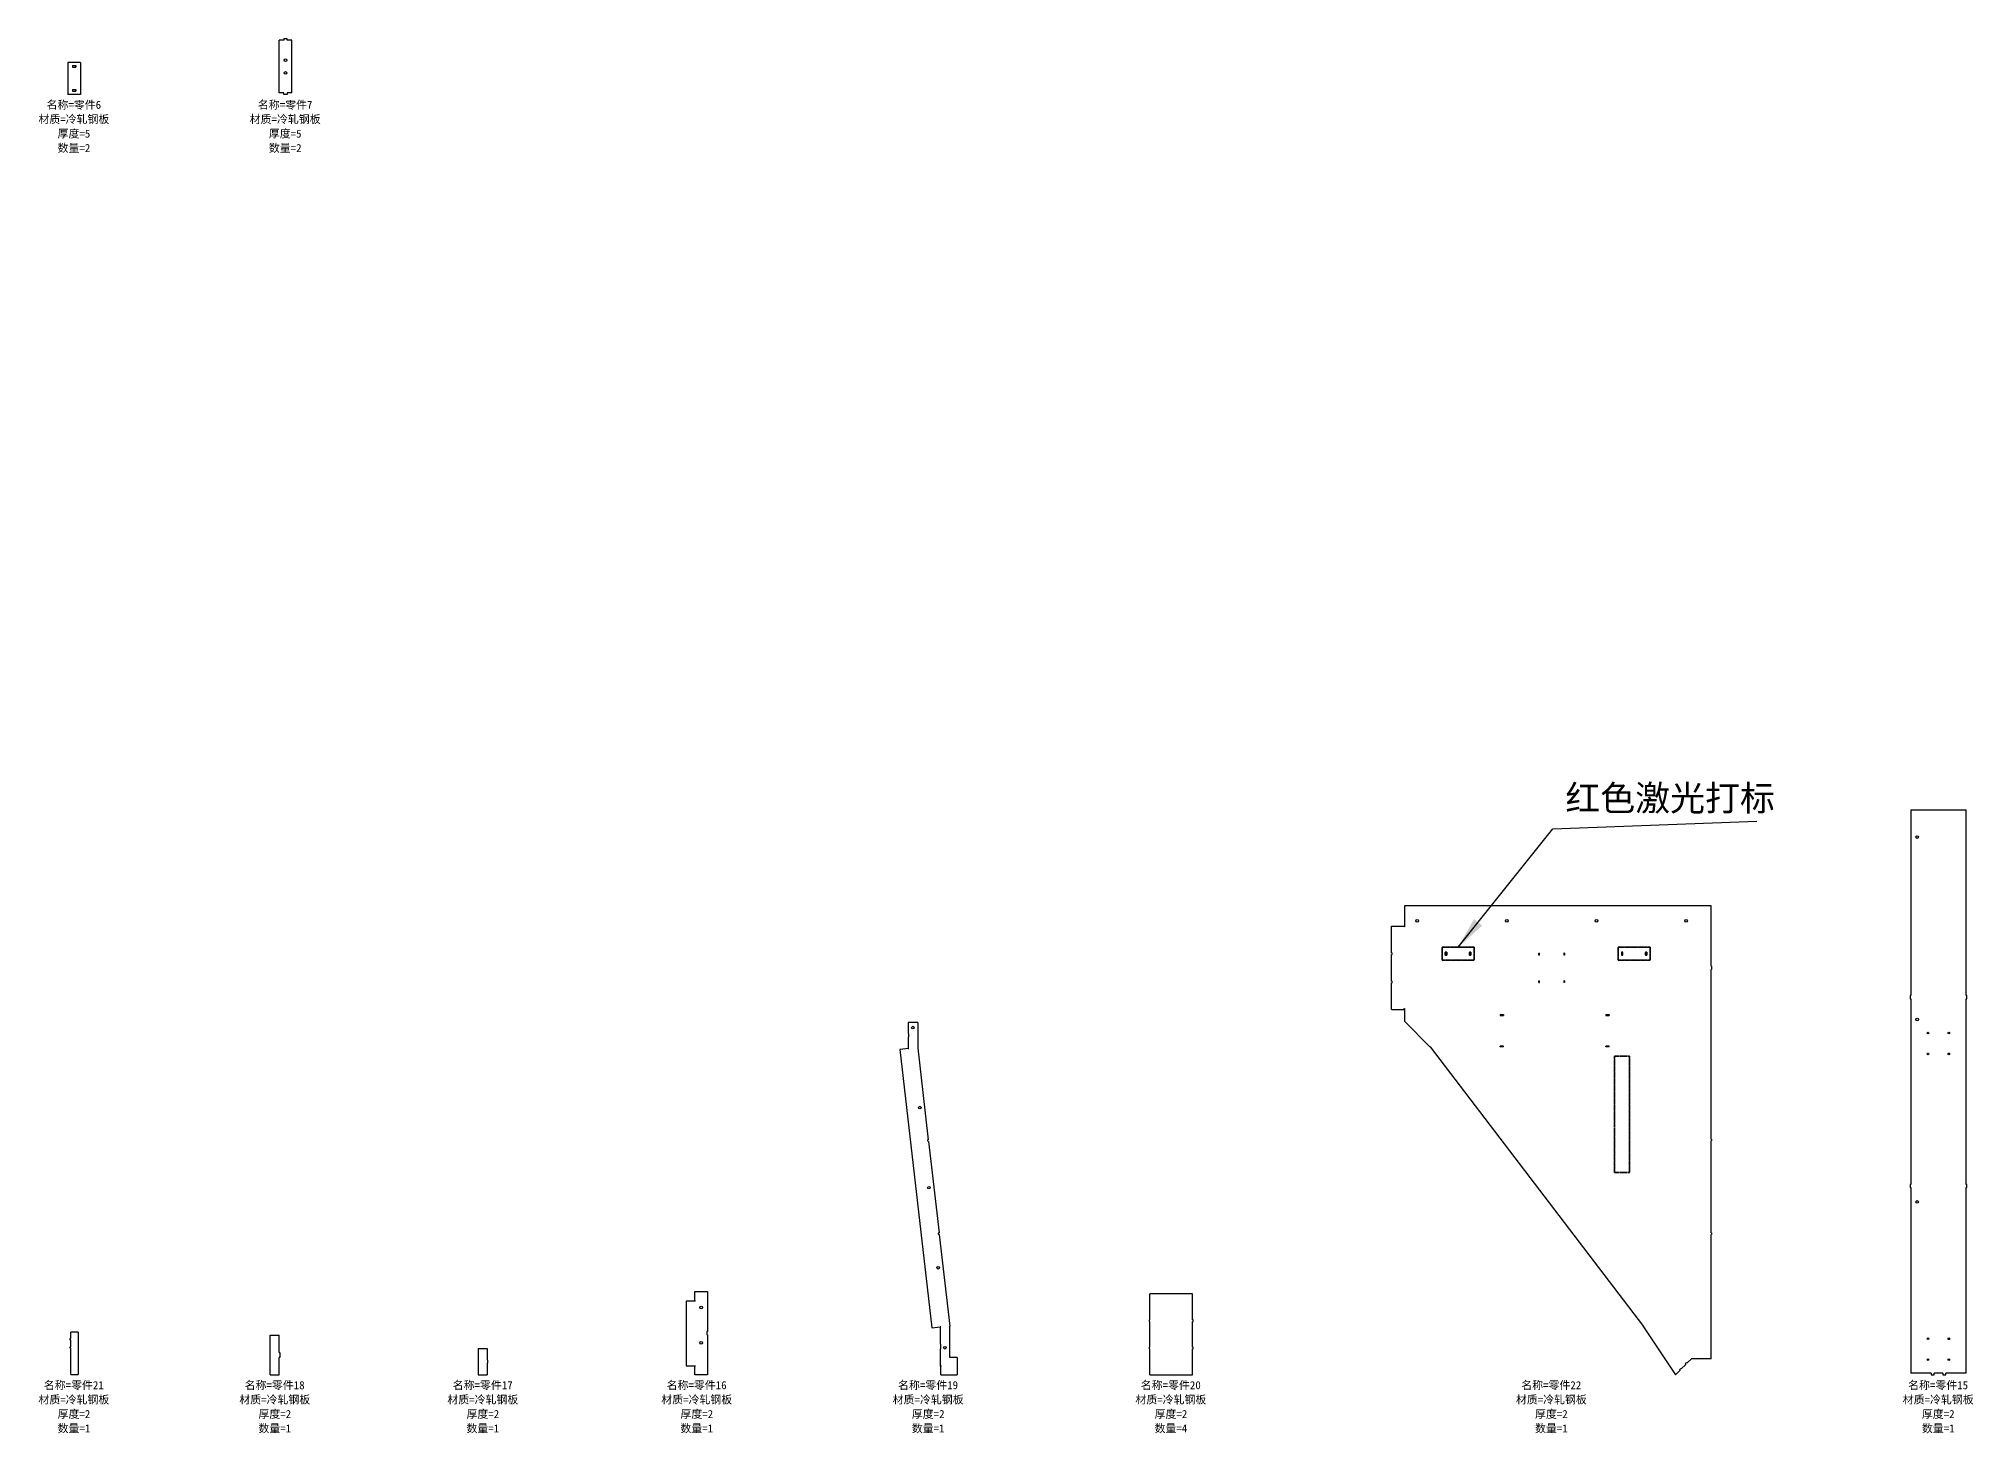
# Model space of a CAD drawing. Header units: millimetres. Extents: x 57468 to 70530, y -35714 to -23382.
# Drawn here: x 57534 to 63578, y -35714 to -31358 of the extents above; entities that cross this region are included whole.
import ezdxf

# ---------------------------------------------------------------- set-up
doc = ezdxf.new("R2010")
doc.units = ezdxf.units.MM
doc.linetypes.add('CENTER', pattern=[10.16, 6.35, -1.27, 1.27, -1.27])
doc.layers.add('零件信息', color=131, linetype='Continuous')
doc.styles.add('SLDTEXTSTYLE0', font='Gothic.ttf')
doc.styles.add('SLDTEXTSTYLE1', font='', dxfattribs={"bigfont": 'bigfont'})
doc.styles.get("Standard").update_dxf_attribs({"font": ''})
doc.styles.get('SLDTEXTSTYLE1').set_extended_font_data('宋体')
doc.styles.get('Standard').set_extended_font_data('宋体')
doc.dimstyles.new('ISO-25', dxfattribs={"dimtxt": 2.5, "dimasz": 2.5, "dimexe": 1.25, "dimexo": 0.625, "dimtad": 1, "dimtxsty": 'SLDTEXTSTYLE0', "dimcen": 2.5, "dimadec": 0, "dimazin": 0, "dimtfac": 1, "dimtmove": 0, "dimatfit": 3, "dimfxl": 1, "dimarcsym": 0})

msp = doc.modelspace()

# ---------------------------------------------------------------- linework, layer by layer
at = {"color": 7, "linetype": 'Continuous', "lineweight": 25}
for p, q in [((58299.7, -31362.7), (58284.7, -31362.7)), ((58284.7, -31526.7), (58284.7, -31362.7)), ((58299.7, -31357.7), (58299.7, -31362.7)), ((58309.7, -31357.7), (58299.7, -31357.7)), ((58309.7, -31362.7), (58309.7, -31357.7)), ((58324.7, -31362.7), (58309.7, -31362.7)), ((58324.7, -31526.7), (58324.7, -31362.7)), ((57664.7, -31431.7), (57624.7, -31431.7)), ((57624.7, -31431.7), (57624.7, -31531.7)), ((57639.5, -31441.5), (57649.9, -31441.5)), ((57639.5, -31441.5), (57639.5, -31446.9)), ((57639.5, -31446.9), (57649.9, -31446.9)), ((57649.9, -31441.5), (57649.9, -31446.9)), ((57664.7, -31431.7), (57664.7, -31531.7)), ((57664.7, -31531.7), (57624.7, -31531.7)), ((57639.5, -31516.5), (57649.9, -31516.5)), ((57639.5, -31516.5), (57639.5, -31521.9)), ((57639.5, -31521.9), (57649.9, -31521.9)), ((57649.9, -31516.5), (57649.9, -31521.9)), ((58299.7, -31526.7), (58284.7, -31526.7)), ((58299.7, -31531.7), (58299.7, -31526.7)), ((58309.7, -31531.7), (58299.7, -31531.7)), ((58324.7, -31526.7), (58309.7, -31526.7)), ((58309.7, -31526.7), (58309.7, -31531.7)), ((63382.4, -33766.7), (63555.6, -33766.7)), ((63382.4, -33766.7), (63382.4, -34346.7)), ((63555.6, -34346.7), (63555.6, -33766.7)), ((61800.4, -34067), (61800.4, -34132.5)), ((62758.4, -34067), (61800.4, -34067)), ((62758.4, -34255.2), (62758.4, -34067)), ((61760.4, -34213.3), (61760.4, -34130.2)), ((61760.4, -34130.2), (61800.2, -34130.2)), ((61760.5, -34132.3), (61760.5, -34132.3)), ((61762.5, -34130.3), (61762.5, -34130.3)), ((61800.1, -34132.2), (61800.1, -34132.2)), ((61800.2, -34132.5), (61800.2, -34130.2)), ((61800.4, -34132.5), (61800.2, -34132.5)), ((61760.4, -34213.3), (61762.6, -34213.3)), ((61760.4, -34301.7), (61760.4, -34218.7)), ((61760.4, -34218.7), (61762.6, -34218.7)), ((61762.4, -34213.2), (61762.4, -34213.2)), ((61762.4, -34218.8), (61762.4, -34218.8)), ((61762.6, -34218.7), (61762.6, -34213.3)), ((62220.2, -34215), (62222.6, -34215)), ((62220.2, -34220.4), (62220.2, -34215)), ((62222.6, -34220.4), (62220.2, -34220.4)), ((62220.4, -34214.9), (62220.4, -34214.9)), ((62220.4, -34220.5), (62220.4, -34220.5)), ((62222.4, -34214.9), (62222.4, -34214.9)), ((62222.4, -34220.5), (62222.4, -34220.5)), ((62222.6, -34220.4), (62222.6, -34215)), ((62300.6, -34215), (62298.2, -34215)), ((62298.2, -34215), (62298.2, -34220.4)), ((62300.6, -34220.4), (62298.2, -34220.4)), ((62298.4, -34214.9), (62298.4, -34214.9)), ((62298.4, -34220.5), (62298.4, -34220.5)), ((62300.4, -34214.9), (62300.4, -34214.9)), ((62300.4, -34220.5), (62300.4, -34220.5)), ((62300.6, -34215), (62300.6, -34220.4)), ((62758.4, -34255.2), (62760.4, -34255.2)), ((62760.4, -34265.2), (62758.4, -34265.2)), ((62758.4, -34795.1), (62758.4, -34265.2)), ((62760.4, -34255.2), (62760.4, -34265.2)), ((61760.4, -34301.7), (61762.6, -34301.7)), ((61760.4, -34390.2), (61760.4, -34307.1)), ((61760.4, -34307.1), (61762.6, -34307.1)), ((61762.4, -34301.6), (61762.4, -34301.6)), ((61762.4, -34307.2), (61762.4, -34307.2)), ((61762.6, -34307.1), (61762.6, -34301.7)), ((62220.2, -34301), (62222.6, -34301)), ((62220.2, -34306.4), (62220.2, -34301)), ((62220.2, -34306.4), (62222.6, -34306.4)), ((62222.6, -34306.4), (62222.6, -34301)), ((62300.6, -34301), (62298.2, -34301)), ((62298.2, -34301), (62298.2, -34306.4)), ((62300.6, -34306.4), (62298.2, -34306.4)), ((62300.6, -34301), (62300.6, -34306.4)), ((61800.2, -34387.9), (61800.4, -34387.9)), ((61800.2, -34390.2), (61800.2, -34387.9)), ((61800.4, -34387.9), (61800.4, -34426.8)), ((63382.4, -34346.7), (63380.4, -34346.7)), ((63380.4, -34346.7), (63380.4, -34356.7)), ((63380.4, -34356.7), (63382.4, -34356.7)), ((63382.4, -34356.7), (63382.4, -34936.7)), ((63557.6, -34346.7), (63555.6, -34346.7)), ((63555.6, -34356.7), (63557.6, -34356.7)), ((63555.6, -34936.7), (63555.6, -34356.7)), ((63557.6, -34356.7), (63557.6, -34346.7)), ((60250.2, -34431.1), (60250.2, -34466.7)), ((60280.2, -34431.1), (60250.2, -34431.1)), ((60280.2, -34431.1), (60280.2, -34511.1)), ((61760.4, -34390.2), (61800.2, -34390.2)), ((61880.4, -34506.8), (61800.4, -34426.8)), ((62100.2, -34406.6), (62100.2, -34409)), ((62100.2, -34406.6), (62110.6, -34406.6)), ((62100.2, -34409), (62110.6, -34409)), ((62110.6, -34406.6), (62110.6, -34409)), ((62430.2, -34406.6), (62430.2, -34409)), ((62430.2, -34406.6), (62440.6, -34406.6)), ((62430.2, -34409), (62440.6, -34409)), ((62440.6, -34406.6), (62440.6, -34409)), ((60252.4, -34466.7), (60250.2, -34466.7)), ((60250.2, -34477.1), (60250.2, -34512.4)), ((60250.2, -34477.1), (60252.4, -34477.1)), ((60252.4, -34477.1), (60252.4, -34466.7)), ((61880.6, -34506.9), (61880.4, -34506.8)), ((61880.6, -34506.9), (62547.4, -35381.3)), ((62110.6, -34504.6), (62100.2, -34504.6)), ((62100.2, -34507.1), (62100.2, -34504.6)), ((62100.4, -34507.1), (62100.2, -34507.1)), ((62100.4, -34506.9), (62100.4, -34507.1)), ((62110.4, -34506.9), (62100.4, -34506.9)), ((62110.4, -34507.1), (62110.4, -34506.9)), ((62110.6, -34507.1), (62110.4, -34507.1)), ((62110.6, -34507.1), (62110.6, -34504.6)), ((62440.6, -34504.6), (62430.2, -34504.6)), ((62430.2, -34507.1), (62430.2, -34504.6)), ((62430.4, -34507.1), (62430.2, -34507.1)), ((62430.4, -34506.9), (62430.4, -34507.1)), ((62440.4, -34506.9), (62430.4, -34506.9)), ((62440.4, -34507.1), (62440.4, -34506.9)), ((62440.6, -34507.1), (62440.4, -34507.1)), ((62440.6, -34507.1), (62440.6, -34504.6)), ((60252.2, -34512.7), (60223.8, -34515.9)), ((60223.8, -34515.9), (60323.8, -35384.8)), ((60250.2, -34512.4), (60252.7, -34512.2)), ((60252.7, -34512.6), (60252.2, -34512.7)), ((60252.7, -34512.2), (60252.7, -34512.6)), ((60280.2, -34511.1), (60313.1, -34797.2)), ((60313.1, -34797.2), (60310.9, -34797.5)), ((60310.9, -34797.5), (60311.6, -34802.8)), ((60313.7, -34802.6), (60311.6, -34802.8)), ((60313.7, -34802.6), (60346.6, -35088.5)), ((62758.4, -34795.1), (62760.4, -34795.1)), ((62760.4, -34800.1), (62758.4, -34800.1)), ((62758.4, -35088.3), (62758.4, -34800.1)), ((62760.4, -34795.1), (62760.4, -34800.1)), ((63380.4, -34936.7), (63380.4, -34946.7)), ((63382.4, -34936.7), (63380.4, -34936.7)), ((63380.4, -34946.7), (63382.4, -34946.7)), ((63382.4, -34946.7), (63382.4, -35526.7)), ((63557.6, -34936.7), (63555.6, -34936.7)), ((63555.6, -34946.7), (63557.6, -34946.7)), ((63555.6, -35526.7), (63555.6, -34946.7)), ((63557.6, -34946.7), (63557.6, -34936.7)), ((60346.6, -35088.5), (60344.5, -35088.8)), ((60344.5, -35088.8), (60345.1, -35094.2)), ((60347.3, -35093.9), (60345.1, -35094.2)), ((60347.3, -35093.9), (60380.2, -35380.1)), ((62758.4, -35088.3), (62760.4, -35088.3)), ((62760.4, -35093.3), (62758.4, -35093.3)), ((62758.4, -35481.4), (62758.4, -35093.3)), ((62760.4, -35088.3), (62760.4, -35093.3)), ((59583.8, -35301.5), (59583.8, -35271.7)), ((59583.8, -35271.7), (59623.8, -35271.7)), ((59623.8, -35271.7), (59623.8, -35396.5)), ((61005.2, -35359.7), (61005.2, -35278.7)), ((61138.4, -35278.7), (61005.2, -35278.7)), ((61138.4, -35359.7), (61138.4, -35278.7)), ((59586.1, -35301.7), (59557.2, -35301.7)), ((59557.2, -35301.7), (59557.2, -35503.7)), ((59586.1, -35301.5), (59583.8, -35301.5)), ((59586.1, -35301.7), (59586.1, -35301.5)), ((57634.2, -35418.7), (57634.2, -35398.5)), ((57657.2, -35398.5), (57634.2, -35398.5)), ((57657.2, -35398.5), (57657.2, -35530.7)), ((58257.2, -35531.7), (58257.2, -35408.3)), ((58257.2, -35408.3), (58285.2, -35408.3)), ((58285.2, -35462.4), (58285.2, -35408.3)), ((59623.8, -35396.5), (59621.6, -35396.5)), ((59621.6, -35396.5), (59621.6, -35406.9)), ((59623.8, -35406.9), (59621.6, -35406.9)), ((59623.8, -35406.9), (59623.8, -35531.7)), ((60323.8, -35384.8), (60351.5, -35381.6)), ((60352.7, -35382), (60350.2, -35382.2)), ((60350.2, -35382.2), (60350.2, -35435.7)), ((60351.5, -35381.6), (60352.3, -35381.7)), ((60352.3, -35381.7), (60352.7, -35381.6)), ((60352.7, -35381.6), (60352.7, -35382)), ((60380.2, -35478.1), (60380.2, -35380.1)), ((61003.2, -35359.7), (61003.2, -35364.7)), ((61005.2, -35359.7), (61003.2, -35359.7)), ((61003.2, -35364.7), (61005.2, -35364.7)), ((61005.2, -35445.7), (61005.2, -35364.7)), ((61140.4, -35359.7), (61138.4, -35359.7)), ((61138.4, -35445.7), (61138.4, -35364.7)), ((61138.4, -35364.7), (61140.4, -35364.7)), ((61140.4, -35364.7), (61140.4, -35359.7)), ((62547.4, -35381.3), (62547.5, -35381.3)), ((62547.5, -35381.5), (62547.5, -35381.3)), ((62547.5, -35381.5), (62647.4, -35531.4)), ((57632.2, -35423.7), (57632.2, -35418.7)), ((57632.2, -35418.7), (57634.2, -35418.7)), ((57634.2, -35423.7), (57632.2, -35423.7)), ((57632.2, -35449), (57632.2, -35444)), ((57632.2, -35444), (57634.2, -35444)), ((57634.2, -35449), (57632.2, -35449)), ((57634.2, -35444), (57634.2, -35423.7)), ((57634.2, -35530.7), (57634.2, -35449)), ((58285.2, -35462.4), (58287.2, -35462.4)), ((58287.2, -35477.4), (58285.2, -35477.4)), ((58285.2, -35531.7), (58285.2, -35477.4)), ((58287.2, -35462.4), (58287.2, -35477.4)), ((58907.2, -35449.9), (58935.2, -35449.9)), ((58907.2, -35449.9), (58907.2, -35531.7)), ((58935.2, -35449.9), (58935.2, -35485.8)), ((60350.2, -35435.7), (60352.4, -35435.7)), ((60350.2, -35451.1), (60350.2, -35505.1)), ((60350.2, -35451.1), (60352.4, -35451.1)), ((60352.4, -35451.1), (60352.4, -35435.7)), ((61003.2, -35445.7), (61003.2, -35450.7)), ((61005.2, -35445.7), (61003.2, -35445.7)), ((61003.2, -35450.7), (61005.2, -35450.7)), ((61005.2, -35531.7), (61005.2, -35450.7)), ((61140.4, -35445.7), (61138.4, -35445.7)), ((61138.4, -35450.7), (61140.4, -35450.7)), ((61138.4, -35531.7), (61138.4, -35450.7)), ((61140.4, -35450.7), (61140.4, -35445.7)), ((57634.2, -35530.7), (57657.2, -35530.7)), ((58257.2, -35531.7), (58285.2, -35531.7)), ((58907.2, -35531.7), (58935.2, -35531.7)), ((58937.2, -35485.8), (58935.2, -35485.8)), ((58935.2, -35495.8), (58937.2, -35495.8)), ((58935.2, -35495.8), (58935.2, -35531.7)), ((58937.2, -35495.8), (58937.2, -35485.8)), ((59557.2, -35503.7), (59586.1, -35503.7)), ((59583.8, -35531.7), (59583.8, -35503.9)), ((59583.8, -35503.9), (59586.1, -35503.9)), ((59623.8, -35531.7), (59583.8, -35531.7)), ((59586.1, -35503.9), (59586.1, -35503.7)), ((60350.2, -35505.1), (60352, -35505.1)), ((60352.2, -35502.8), (60352, -35502.8)), ((60352, -35502.8), (60352, -35505.1)), ((60352.2, -35531.7), (60352.2, -35502.8)), ((60352.2, -35531.7), (60403.2, -35531.7)), ((60403.2, -35478.1), (60380.2, -35478.1)), ((60403.2, -35478.1), (60403.2, -35531.7)), ((61005.2, -35531.7), (61138.4, -35531.7)), ((62661.6, -35517.3), (62647.4, -35531.4)), ((62663.8, -35511.9), (62660, -35515.7)), ((62660, -35515.7), (62661.6, -35517.3)), ((62665.4, -35513.4), (62663.8, -35511.9)), ((62679.4, -35499.4), (62665.4, -35513.4)), ((62681.7, -35494), (62677.9, -35497.9)), ((62677.9, -35497.9), (62679.4, -35499.4)), ((62683.2, -35495.6), (62681.7, -35494)), ((62697.4, -35481.4), (62683.2, -35495.6)), ((62758.4, -35481.4), (62697.4, -35481.4)), ((63445.7, -35526.7), (63382.4, -35526.7)), ((63445.7, -35526.7), (63445.7, -35531.7)), ((63445.7, -35531.7), (63455.7, -35531.7)), ((63455.7, -35531.7), (63455.7, -35526.7)), ((63482.3, -35526.7), (63455.7, -35526.7)), ((63482.3, -35526.7), (63482.3, -35531.7)), ((63482.3, -35531.7), (63492.3, -35531.7)), ((63492.3, -35531.7), (63492.3, -35526.7)), ((63555.6, -35526.7), (63492.3, -35526.7))]:
    msp.add_line(p, q, dxfattribs=at)
at = {"color": 1, "linetype": 'CENTER', "lineweight": 25}
for p, q in [((62018.4, -34196.2), (61918.4, -34196.2)), ((61918.4, -34196.2), (61918.4, -34236.2)), ((61918.4, -34236.2), (61918.4, -34196.2)), ((61918.4, -34196.2), (62018.4, -34196.2)), ((62018.4, -34196.2), (62018.4, -34236.2)), ((62018.4, -34236.2), (62018.4, -34196.2)), ((62568.4, -34196.2), (62468.4, -34196.2)), ((62468.4, -34196.2), (62468.4, -34236.2)), ((62468.4, -34236.2), (62468.4, -34196.2)), ((62468.4, -34196.2), (62568.4, -34196.2)), ((62568.4, -34196.2), (62568.4, -34236.2)), ((62568.4, -34236.2), (62568.4, -34196.2)), ((61918.4, -34236.2), (61967.4, -34236.2)), ((61967.4, -34236.2), (61918.4, -34236.2)), ((61928.4, -34221.2), (61928.4, -34211.2)), ((61928.4, -34211.2), (61933.4, -34211.2)), ((61933.4, -34211.2), (61928.4, -34211.2)), ((61928.4, -34211.2), (61928.4, -34221.2)), ((61933.4, -34221.2), (61928.4, -34221.2)), ((61928.4, -34221.2), (61933.4, -34221.2)), ((61933.4, -34211.2), (61933.4, -34216.2)), ((61933.4, -34216.2), (61933.4, -34211.2)), ((61933.4, -34216.2), (61933.4, -34216.2)), ((61933.4, -34217.2), (61933.4, -34217.2)), ((61933.4, -34217.2), (61933.4, -34221.2)), ((61933.4, -34221.2), (61933.4, -34217.2)), ((61967.4, -34236.2), (61967.4, -34236.2)), ((62018.4, -34236.2), (61968.4, -34236.2)), ((61968.4, -34236.2), (61968.4, -34236.2)), ((61968.4, -34236.2), (62018.4, -34236.2)), ((62003.4, -34221.2), (62003.4, -34211.2)), ((62003.4, -34211.2), (62008.4, -34211.2)), ((62008.4, -34211.2), (62003.4, -34211.2)), ((62003.4, -34211.2), (62003.4, -34221.2)), ((62008.4, -34221.2), (62003.4, -34221.2)), ((62003.4, -34221.2), (62008.4, -34221.2)), ((62008.4, -34211.2), (62008.4, -34216.2)), ((62008.4, -34216.2), (62008.4, -34211.2)), ((62008.4, -34216.2), (62008.4, -34216.2)), ((62008.4, -34217.2), (62008.4, -34217.2)), ((62008.4, -34217.2), (62008.4, -34221.2)), ((62008.4, -34221.2), (62008.4, -34217.2)), ((62468.4, -34236.2), (62517.4, -34236.2)), ((62517.4, -34236.2), (62468.4, -34236.2)), ((62483.4, -34211.2), (62478.4, -34211.2)), ((62478.4, -34211.2), (62478.4, -34221.2)), ((62483.4, -34211.2), (62478.4, -34211.2)), ((62478.4, -34211.2), (62478.4, -34221.2)), ((62478.4, -34221.2), (62483.4, -34221.2)), ((62478.4, -34221.2), (62483.4, -34221.2)), ((62483.4, -34221.2), (62483.4, -34211.2)), ((62483.4, -34221.2), (62483.4, -34211.2)), ((62517.4, -34236.2), (62517.4, -34236.2)), ((62568.4, -34236.2), (62518.4, -34236.2)), ((62518.4, -34236.2), (62518.4, -34236.2)), ((62518.4, -34236.2), (62568.4, -34236.2)), ((62553.4, -34221.2), (62553.4, -34211.2)), ((62553.4, -34211.2), (62558.4, -34211.2)), ((62558.4, -34211.2), (62553.4, -34211.2)), ((62553.4, -34211.2), (62553.4, -34221.2)), ((62558.4, -34221.2), (62553.4, -34221.2)), ((62553.4, -34221.2), (62558.4, -34221.2)), ((62558.4, -34211.2), (62558.4, -34216.2)), ((62558.4, -34216.2), (62558.4, -34211.2)), ((62558.4, -34216.2), (62558.4, -34216.2)), ((62558.4, -34217.2), (62558.4, -34217.2)), ((62558.4, -34217.2), (62558.4, -34221.2)), ((62558.4, -34221.2), (62558.4, -34217.2)), ((62456.5, -34536.6), (62456.5, -34717.2)), ((62456.5, -34717.2), (62456.5, -34536.6)), ((62456.5, -34536.6), (62503.4, -34536.6)), ((62503.4, -34536.6), (62456.5, -34536.6)), ((62503.4, -34536.6), (62503.4, -34899.7)), ((62503.4, -34899.7), (62503.4, -34536.6)), ((62456.5, -34717.2), (62456.5, -34717.2)), ((62456.5, -34899.7), (62456.5, -34718.2)), ((62456.5, -34718.2), (62456.5, -34718.2)), ((62456.5, -34718.2), (62456.5, -34899.7)), ((62503.4, -34899.7), (62456.5, -34899.7)), ((62456.5, -34899.7), (62503.4, -34899.7))]:
    msp.add_line(p, q, dxfattribs=at)
at = {"color": 7, "linetype": 'Continuous', "lineweight": 25}
for centre, radius in [((58304.7, -31424.7), 4.15), ((58304.7, -31464.7), 4.15), ((63402.4, -33851.7), 4.15), ((61840.4, -34113.6), 4.15), ((62120.4, -34113.6), 4.15), ((62400.4, -34113.6), 4.15), ((62680.4, -34113.6), 4.15), ((60265.2, -34447.1), 4.15), ((63402.4, -34421.7), 4.15), ((63436.5, -34464.2), 2.5), ((63501.5, -34464.2), 2.5), ((63436.5, -34529.2), 2.5), ((63501.5, -34529.2), 2.5), ((60286.5, -34697.1), 4.15), ((60315.3, -34947.1), 4.15), ((63402.4, -34991.7), 4.15), ((60344, -35197.1), 4.15), ((59603.8, -35321.7), 4.15), ((63436.5, -35419.2), 2.5), ((63501.5, -35419.2), 2.5), ((59603.8, -35431.7), 4.15), ((60365.2, -35447.1), 4.15), ((63436.5, -35484.2), 2.5), ((63501.5, -35484.2), 2.5)]:
    msp.add_circle(centre, radius, dxfattribs=at)

# ---------------------------------------------------------------- texts
at = {"color": 6, "insert": (62303.2, -33689.9), "char_height": 80, "attachment_point": 1}
msp.add_mtext_dynamic_manual_height_columns('红色激光打标', width=1159.456, gutter_width=125, heights=[0], dxfattribs=at)
at = {"layer": '零件信息', "char_height": 25, "attachment_point": 2, "style": 'SLDTEXTSTYLE1'}
for s, insert in [('名称=零件6', (57643.8, -31551.7)), ('名称=零件7', (58303.8, -31551.7)), ('材质=冷轧钢板', (57643.8, -31596.7)), ('材质=冷轧钢板', (58303.9, -31596.7)), ('厚度=5', (57644, -31641.7)), ('厚度=5', (58304, -31641.7)), ('数量=2', (57644, -31686.7)), ('数量=2', (58304, -31686.7)), ('材质=冷轧钢板', (57643.8, -35596.7)), ('名称=零件21', (57643.6, -35551.7)), ('材质=冷轧钢板', (58271.4, -35596.7)), ('名称=零件18', (58271.1, -35551.7)), ('材质=冷轧钢板', (58921.4, -35596.7)), ('名称=零件17', (58921.1, -35551.7)), ('材质=冷轧钢板', (59589.7, -35596.7)), ('名称=零件16', (59589.4, -35551.7)), ('材质=冷轧钢板', (60312.7, -35596.7)), ('名称=零件19', (60312.4, -35551.7)), ('材质=冷轧钢板', (61071, -35596.7)), ('名称=零件20', (61070.7, -35551.7)), ('材质=冷轧钢板', (62259.6, -35596.7)), ('名称=零件22', (62259.3, -35551.7)), ('材质=冷轧钢板', (63468.2, -35596.7)), ('名称=零件15', (63467.9, -35551.7)), ('厚度=2', (57644, -35641.7)), ('厚度=2', (58271.5, -35641.7)), ('厚度=2', (58921.5, -35641.7)), ('厚度=2', (59589.8, -35641.7)), ('厚度=2', (60312.8, -35641.7)), ('厚度=2', (61071.1, -35641.7)), ('厚度=2', (62259.7, -35641.7)), ('厚度=2', (63468.3, -35641.7)), ('数量=1', (57644, -35686.7)), ('数量=1', (58271.5, -35686.7)), ('数量=1', (58921.5, -35686.7)), ('数量=1', (59589.8, -35686.7)), ('数量=1', (60312.8, -35686.7)), ('数量=4', (61071.1, -35686.7)), ('数量=1', (62259.7, -35686.7)), ('数量=1', (63468.3, -35686.7))]:
    msp.add_mtext(s, dxfattribs=dict(at, insert=insert))

# ---------------------------------------------------------------- leaders
at = {"color": 6}
msp.add_leader([(61968.4, -34196.2), (62264.6, -33826.1), (62901.3, -33801.7)], dimstyle='ISO-25', override={"dimtxt": 3.5, "dimasz": 100, "dimexe": 1, "dimexo": 1, "dimgap": 1.524, "dimtad": 0, "dimtih": 1, "dimtoh": 1, "dimzin": 0, "dimtxsty": 'Standard', "dimadec": 2, "dimtzin": 0}, dxfattribs=at)

doc.saveas('drawing.dxf')
